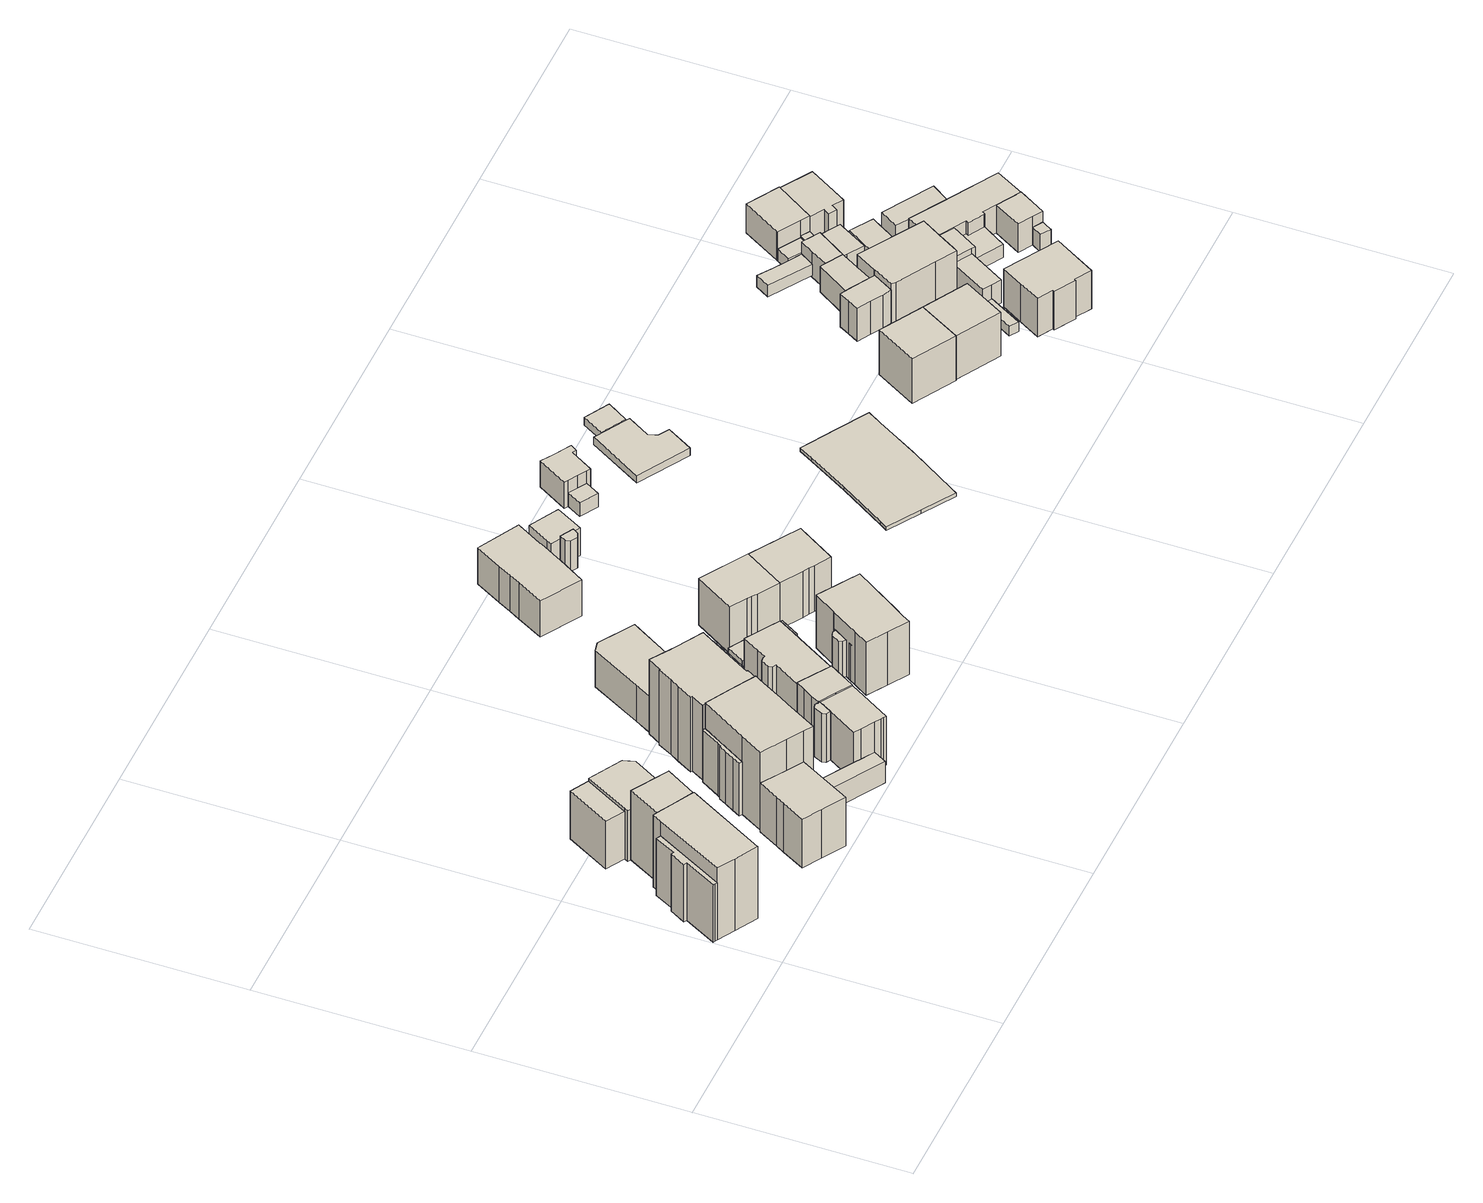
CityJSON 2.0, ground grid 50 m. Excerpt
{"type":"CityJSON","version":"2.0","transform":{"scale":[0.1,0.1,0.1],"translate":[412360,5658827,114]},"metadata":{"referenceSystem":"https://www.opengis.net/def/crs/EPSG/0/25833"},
"CityObjects":{
"building1":{"type":"Building","attributes":{"Gemeindeschluessel":14612000,"Geometrietyp2DReferenz":"3000","function":"31001_9998","roofType":"9999"},"children":["building1-1","building1-2"]},
"building1-1":{"type":"BuildingPart","attributes":{"Dachtyp_tdc":"tdcFreeFormRoof","Dachneigung":81.17,"QualitaetDacherkennung":31,"Geometrietyp2DReferenz":"3000","measuredHeight":20.69,"roofType":"5000"},"parents":["building1"],"geometry":[{"type":"Solid","lod":"1","boundaries":[[[[0,1,2,3,4,5,6,7,8]],[[9,10,11,12,13,14,15,16,17]],[[8,10,9,0]],[[7,11,10,8]],[[6,12,11,7]],[[5,13,12,6]],[[4,14,13,5]],[[3,15,14,4]],[[2,16,15,3]],[[1,17,16,2]],[[0,9,17,1]]]]}]},
"building1-2":{"type":"BuildingPart","attributes":{"Dachtyp_tdc":"tdcGableRoof","Dachneigung":32.23,"QualitaetDacherkennung":70,"Geometrietyp2DReferenz":"3000","measuredHeight":22.49,"roofType":"3100"},"parents":["building1"],"geometry":[{"type":"Solid","lod":"1","boundaries":[[[[18,19,20,21,22,23,24,25,26,27]],[[28,29,30,31,32,33,34,35,16,15]],[[27,29,28,18]],[[26,30,29,27]],[[25,31,30,26]],[[24,32,31,25]],[[23,33,32,24]],[[22,34,33,23]],[[21,35,34,22]],[[20,16,35,21]],[[19,15,16,20]],[[18,28,15,19]]]]}]},
"building2":{"type":"Building","attributes":{"Gemeindeschluessel":14612000,"Geometrietyp2DReferenz":"3000","function":"31001_9998","roofType":"9999"},"children":["building2-1","building2-2","building2-3"]},
"building2-1":{"type":"BuildingPart","attributes":{"Dachtyp_tdc":"tdcFreeFormRoof","Dachneigung":17.87,"QualitaetDacherkennung":34,"Geometrietyp2DReferenz":"3000","measuredHeight":15.44,"roofType":"5000"},"parents":["building2"],"geometry":[{"type":"Solid","lod":"1","boundaries":[[[[36,37,38,39,40,41,42,43,44,45]],[[46,47,48,49,50,51,52,53,54,55]],[[45,47,46,36]],[[44,48,47,45]],[[43,49,48,44]],[[42,50,49,43]],[[41,51,50,42]],[[40,52,51,41]],[[39,53,52,40]],[[38,54,53,39]],[[37,55,54,38]],[[36,46,55,37]]]]}]},
"building2-2":{"type":"BuildingPart","attributes":{"Dachtyp_tdc":"tdcHipAndGableRoof","Dachneigung":41.38,"QualitaetDacherkennung":52,"Geometrietyp2DReferenz":"3000","measuredHeight":21.93,"roofType":"5000"},"parents":["building2"],"geometry":[{"type":"Solid","lod":"1","boundaries":[[[[56,57,58,59,60,61]],[[62,63,48,64,46,65]],[[61,63,62,56]],[[60,48,63,61]],[[59,64,48,60]],[[58,46,64,59]],[[57,65,46,58]],[[56,62,65,57]]]]}]},
"building2-3":{"type":"BuildingPart","attributes":{"Dachtyp_tdc":"tdcHipAndGableRoof","Dachneigung":24.93,"QualitaetDacherkennung":35,"Geometrietyp2DReferenz":"3000","measuredHeight":14.45,"roofType":"5000"},"parents":["building2"],"geometry":[{"type":"Solid","lod":"1","boundaries":[[[[66,67,68,69]],[[70,71,51,50]],[[69,71,70,66]],[[68,51,71,69]],[[67,50,51,68]],[[66,70,50,67]]]]}]},
"building3":{"type":"Building","attributes":{"Dachtyp_tdc":"tdcGableRoof","Gemeindeschluessel":14612000,"Dachneigung":39.11,"QualitaetDacherkennung":47,"Geometrietyp2DReferenz":"3000","measuredHeight":15.93,"function":"31001_9998","roofType":"3100"},"geometry":[{"type":"Solid","lod":"1","boundaries":[[[[72,73,74,75,76,77,78,79,80]],[[81,82,83,84,85,86,87,88,89]],[[80,82,81,72]],[[79,83,82,80]],[[78,84,83,79]],[[77,85,84,78]],[[76,86,85,77]],[[75,87,86,76]],[[74,88,87,75]],[[73,89,88,74]],[[72,81,89,73]]]]}]},
"building4":{"type":"Building","attributes":{"Gemeindeschluessel":14612000,"Geometrietyp2DReferenz":"3000","function":"31001_9998","roofType":"9999"},"children":["building4-1","building4-2"]},
"building4-1":{"type":"BuildingPart","attributes":{"Dachtyp_tdc":"tdcGableRoof","Dachneigung":54.92,"QualitaetDacherkennung":3,"Geometrietyp2DReferenz":"3000","measuredHeight":20.28,"roofType":"3100"},"parents":["building4"],"geometry":[{"type":"Solid","lod":"1","boundaries":[[[[90,91,92,93,94,95,96,97,98,99,100]],[[101,102,103,104,105,106,107,108,109,110,111]],[[100,102,101,90]],[[99,103,102,100]],[[98,104,103,99]],[[97,105,104,98]],[[96,106,105,97]],[[95,107,106,96]],[[94,108,107,95]],[[93,109,108,94]],[[92,110,109,93]],[[91,111,110,92]],[[90,101,111,91]]]]}]},
"building4-2":{"type":"BuildingPart","attributes":{"Dachtyp_tdc":"tdcFreeFormRoof","Dachneigung":42.16,"QualitaetDacherkennung":61,"Geometrietyp2DReferenz":"3000","measuredHeight":25.33,"roofType":"5000"},"parents":["building4"],"geometry":[{"type":"Solid","lod":"1","boundaries":[[[[112,113,114,115,116,117,118,119,120,121,122,123]],[[108,124,125,126,127,128,129,130,131,132,133,110]],[[123,124,108,112]],[[122,125,124,123]],[[121,126,125,122]],[[120,127,126,121]],[[119,128,127,120]],[[118,129,128,119]],[[117,130,129,118]],[[116,131,130,117]],[[115,132,131,116]],[[114,133,132,115]],[[113,110,133,114]],[[112,108,110,113]]]]}]},
"building5":{"type":"Building","attributes":{"Dachtyp_tdc":"tdcPolyFlatRoof","Gemeindeschluessel":14612000,"Dachneigung":6.32,"QualitaetDacherkennung":53,"Geometrietyp2DReferenz":"3000","measuredHeight":6.28,"function":"31001_9998","roofType":"2100"},"geometry":[{"type":"Solid","lod":"1","boundaries":[[[[134,135,136,137,138]],[[139,140,141,142,143]],[[138,140,139,134]],[[137,141,140,138]],[[136,142,141,137]],[[135,143,142,136]],[[134,139,143,135]]]]}]},
"building6":{"type":"Building","attributes":{"Gemeindeschluessel":14612000,"Geometrietyp2DReferenz":"3000","function":"31001_9998","roofType":"9999"},"children":["building6-1","building6-2"]},
"building6-1":{"type":"BuildingPart","attributes":{"Dachtyp_tdc":"tdcGableRoof","Dachneigung":41.82,"QualitaetDacherkennung":61,"Geometrietyp2DReferenz":"3000","measuredHeight":24.78,"roofType":"3100"},"parents":["building6"],"geometry":[{"type":"Solid","lod":"1","boundaries":[[[[144,145,146,147,148,149,150,151,152,153,154,155,156,157,158,159,160]],[[161,162,163,164,165,166,167,168,169,170,171,172,173,174,175,176,177]],[[160,162,161,144]],[[159,163,162,160]],[[158,164,163,159]],[[157,165,164,158]],[[156,166,165,157]],[[155,167,166,156]],[[154,168,167,155]],[[153,169,168,154]],[[152,170,169,153]],[[151,171,170,152]],[[150,172,171,151]],[[149,173,172,150]],[[148,174,173,149]],[[147,175,174,148]],[[146,176,175,147]],[[145,177,176,146]],[[144,161,177,145]]]]}]},
"building6-2":{"type":"BuildingPart","attributes":{"Dachtyp_tdc":"tdcGableRoof","Dachneigung":41.7,"QualitaetDacherkennung":17,"Geometrietyp2DReferenz":"3000","measuredHeight":19.67,"roofType":"3100"},"parents":["building6"],"geometry":[{"type":"Solid","lod":"1","boundaries":[[[[178,179,180,181,182,183,184,185,186,187,188,189]],[[190,191,162,161,192,177,193,194,195,196,197,198]],[[189,191,190,178]],[[188,162,191,189]],[[187,161,162,188]],[[186,192,161,187]],[[185,177,192,186]],[[184,193,177,185]],[[183,194,193,184]],[[182,195,194,183]],[[181,196,195,182]],[[180,197,196,181]],[[179,198,197,180]],[[178,190,198,179]]]]}]},
"building7":{"type":"Building","attributes":{"Gemeindeschluessel":14612000,"Geometrietyp2DReferenz":"3000","function":"31001_9998","roofType":"9999"},"children":["building7-1","building7-2","building7-3"]},
"building7-1":{"type":"BuildingPart","attributes":{"Dachtyp_tdc":"tdcFreeFormRoof","Dachneigung":19.22,"QualitaetDacherkennung":35,"Geometrietyp2DReferenz":"3000","measuredHeight":13.96,"roofType":"5000"},"parents":["building7"],"geometry":[{"type":"Solid","lod":"1","boundaries":[[[[199,200,201,202,203,204,205,206]],[[207,208,209,210,211,212,213,214]],[[206,208,207,199]],[[205,209,208,206]],[[204,210,209,205]],[[203,211,210,204]],[[202,212,211,203]],[[201,213,212,202]],[[200,214,213,201]],[[199,207,214,200]]]]}]},
"building7-2":{"type":"BuildingPart","attributes":{"Dachtyp_tdc":"tdcGableRoof","Dachneigung":15.39,"QualitaetDacherkennung":51,"Geometrietyp2DReferenz":"3000","measuredHeight":14.78,"roofType":"3100"},"parents":["building7"],"geometry":[{"type":"Solid","lod":"1","boundaries":[[[[215,216,217,218,219,220,221,222,223,224,225]],[[226,227,212,211,228,229,230,231,232,233,234]],[[225,227,226,215]],[[224,212,227,225]],[[223,211,212,224]],[[222,228,211,223]],[[221,229,228,222]],[[220,230,229,221]],[[219,231,230,220]],[[218,232,231,219]],[[217,233,232,218]],[[216,234,233,217]],[[215,226,234,216]]]]}]},
"building7-3":{"type":"BuildingPart","attributes":{"Dachtyp_tdc":"tdcCutGableRoof","Dachneigung":0.122,"QualitaetDacherkennung":53,"Geometrietyp2DReferenz":"3000","measuredHeight":14.39,"roofType":"9999"},"parents":["building7"],"geometry":[{"type":"Solid","lod":"1","boundaries":[[[[235,236,237,238,239,240,241,242,243,244,245]],[[246,214,213,247,248,226,249,250,251,252,253]],[[245,214,246,235]],[[244,213,214,245]],[[243,247,213,244]],[[242,248,247,243]],[[241,226,248,242]],[[240,249,226,241]],[[239,250,249,240]],[[238,251,250,239]],[[237,252,251,238]],[[236,253,252,237]],[[235,246,253,236]]]]}]},
"building8":{"type":"Building","attributes":{"Dachtyp_tdc":"tdcFreeFormRoof","Gemeindeschluessel":14612000,"Dachneigung":27.5,"QualitaetDacherkennung":23,"Geometrietyp2DReferenz":"3000","measuredHeight":14.46,"function":"31001_9998","roofType":"5000"},"geometry":[{"type":"Solid","lod":"1","boundaries":[[[[254,255,256,257,258,259,260,261,262,263,264,265,266,267]],[[268,269,270,271,272,273,274,275,276,277,278,279,280,281]],[[267,269,268,254]],[[266,270,269,267]],[[265,271,270,266]],[[264,272,271,265]],[[263,273,272,264]],[[262,274,273,263]],[[261,275,274,262]],[[260,276,275,261]],[[259,277,276,260]],[[258,278,277,259]],[[257,279,278,258]],[[256,280,279,257]],[[255,281,280,256]],[[254,268,281,255]]]]}]},
"building9":{"type":"Building","attributes":{"Dachtyp_tdc":"tdcCutGableRoof","Gemeindeschluessel":14612000,"Dachneigung":51.22,"QualitaetDacherkennung":66,"Geometrietyp2DReferenz":"3000","measuredHeight":15.95,"function":"31001_9998","roofType":"9999"},"geometry":[{"type":"Solid","lod":"1","boundaries":[[[[282,283,284,285,286,287,288,289,290,291,292,293,294,295,296,297,298,299]],[[300,301,302,303,304,305,306,307,308,309,310,311,312,313,314,315,316,317]],[[299,301,300,282]],[[298,302,301,299]],[[297,303,302,298]],[[296,304,303,297]],[[295,305,304,296]],[[294,306,305,295]],[[293,307,306,294]],[[292,308,307,293]],[[291,309,308,292]],[[290,310,309,291]],[[289,311,310,290]],[[288,312,311,289]],[[287,313,312,288]],[[286,314,313,287]],[[285,315,314,286]],[[284,316,315,285]],[[283,317,316,284]],[[282,300,317,283]]]]}]},
"building10":{"type":"Building","attributes":{"Dachtyp_tdc":"tdcPolyFlatRoof","Gemeindeschluessel":14612000,"Dachneigung":8.24,"QualitaetDacherkennung":53,"Geometrietyp2DReferenz":"3000","measuredHeight":3.57,"function":"31001_9998","roofType":"2100"},"geometry":[{"type":"Solid","lod":"1","boundaries":[[[[318,319,320,321,322,323,324]],[[325,326,327,328,329,330,331]],[[324,326,325,318]],[[323,327,326,324]],[[322,328,327,323]],[[321,329,328,322]],[[320,330,329,321]],[[319,331,330,320]],[[318,325,331,319]]]]}]},
"building11":{"type":"Building","attributes":{"Dachtyp_tdc":"tdcPolyFlatRoof","Gemeindeschluessel":14612000,"Dachneigung":7.79,"QualitaetDacherkennung":69,"Geometrietyp2DReferenz":"3000","measuredHeight":7.06,"function":"31001_9998","roofType":"2100"},"geometry":[{"type":"Solid","lod":"1","boundaries":[[[[332,333,334,335,336,337,338]],[[339,340,341,342,325,331,343]],[[338,340,339,332]],[[337,341,340,338]],[[336,342,341,337]],[[335,325,342,336]],[[334,331,325,335]],[[333,343,331,334]],[[332,339,343,333]]]]}]},
"building12":{"type":"Building","attributes":{"Gemeindeschluessel":14612000,"Geometrietyp2DReferenz":"3000","function":"31001_9998","roofType":"9999"},"children":["building12-1","building12-2"]},
"building12-1":{"type":"BuildingPart","attributes":{"Dachtyp_tdc":"tdcGableRoof","Dachneigung":43.72,"QualitaetDacherkennung":55,"Geometrietyp2DReferenz":"3000","measuredHeight":17.74,"roofType":"3100"},"parents":["building12"],"geometry":[{"type":"Solid","lod":"1","boundaries":[[[[344,345,346,347,348,349,350,351,352,353,354]],[[355,356,357,358,359,360,361,362,363,364,365]],[[354,356,355,344]],[[353,357,356,354]],[[352,358,357,353]],[[351,359,358,352]],[[350,360,359,351]],[[349,361,360,350]],[[348,362,361,349]],[[347,363,362,348]],[[346,364,363,347]],[[345,365,364,346]],[[344,355,365,345]]]]}]},
"building12-2":{"type":"BuildingPart","attributes":{"Dachtyp_tdc":"tdcFreeFormRoof","Dachneigung":61.78,"QualitaetDacherkennung":26,"Geometrietyp2DReferenz":"3000","measuredHeight":14.11,"roofType":"5000"},"parents":["building12"],"geometry":[{"type":"Solid","lod":"1","boundaries":[[[[366,367,368,369,370,371,372,373,374,375,367,376]],[[377,378,379,380,381,382,383,361,360,384,378,359]],[[376,377,359,366]],[[367,378,377,376]],[[375,379,378,367]],[[374,380,379,375]],[[373,381,380,374]],[[372,382,381,373]],[[371,383,382,372]],[[370,361,383,371]],[[369,360,361,370]],[[368,384,360,369]],[[367,378,384,368]],[[366,359,378,367]]]]}]},
"building13":{"type":"Building","attributes":{"Dachtyp_tdc":"tdcFreeFormRoof","Gemeindeschluessel":14612000,"Dachneigung":31.24,"QualitaetDacherkennung":72,"Geometrietyp2DReferenz":"3000","measuredHeight":15.03,"function":"31001_9998","roofType":"5000"},"geometry":[{"type":"Solid","lod":"1","boundaries":[[[[385,386,387,388,389,390,391]],[[392,393,394,395,396,397,398]],[[391,393,392,385]],[[390,394,393,391]],[[389,395,394,390]],[[388,396,395,389]],[[387,397,396,388]],[[386,398,397,387]],[[385,392,398,386]]]]}]},
"building14":{"type":"Building","attributes":{"Gemeindeschluessel":14612000,"Geometrietyp2DReferenz":"3000","function":"31001_9998","roofType":"9999"},"children":["building14-1","building14-2"]},
"building14-1":{"type":"BuildingPart","attributes":{"Dachtyp_tdc":"tdcGableAndHippedGRoof","Dachneigung":17.23,"QualitaetDacherkennung":27,"Geometrietyp2DReferenz":"3000","measuredHeight":12.78,"roofType":"9999"},"parents":["building14"],"geometry":[{"type":"Solid","lod":"1","boundaries":[[[[399,400,401,402,403,404,405,406,407,408,409,410]],[[411,412,413,414,415,416,417,418,419,420,421,422]],[[410,412,411,399]],[[409,413,412,410]],[[408,414,413,409]],[[407,415,414,408]],[[406,416,415,407]],[[405,417,416,406]],[[404,418,417,405]],[[403,419,418,404]],[[402,420,419,403]],[[401,421,420,402]],[[400,422,421,401]],[[399,411,422,400]]]]}]},
"building14-2":{"type":"BuildingPart","attributes":{"Dachtyp_tdc":"tdcGableRoof","Dachneigung":21.13,"QualitaetDacherkennung":11,"Geometrietyp2DReferenz":"3000","measuredHeight":5.89,"roofType":"3100"},"parents":["building14"],"geometry":[{"type":"Solid","lod":"1","boundaries":[[[[423,424,425,426,427,428,429,430,431]],[[418,417,432,415,433,434,435,436,437]],[[431,417,418,423]],[[430,432,417,431]],[[429,415,432,430]],[[428,433,415,429]],[[427,434,433,428]],[[426,435,434,427]],[[425,436,435,426]],[[424,437,436,425]],[[423,418,437,424]]]]}]},
"building15":{"type":"Building","attributes":{"Dachtyp_tdc":"tdcFreeFormRoof","Gemeindeschluessel":14612000,"Dachneigung":31.57,"QualitaetDacherkennung":64,"Geometrietyp2DReferenz":"3000","measuredHeight":14.95,"function":"31001_9998","roofType":"5000"},"geometry":[{"type":"Solid","lod":"1","boundaries":[[[[438,439,440,441,442,443,444]],[[445,446,447,448,449,450,451]],[[444,446,445,438]],[[443,447,446,444]],[[442,448,447,443]],[[441,449,448,442]],[[440,450,449,441]],[[439,451,450,440]],[[438,445,451,439]]]]}]},
"building16":{"type":"Building","attributes":{"Gemeindeschluessel":14612000,"Geometrietyp2DReferenz":"3000","function":"31001_9998","roofType":"9999"},"children":["building16-1","building16-2"]},
"building16-1":{"type":"BuildingPart","attributes":{"Dachtyp_tdc":"tdcGableRoof","Dachneigung":34.64,"QualitaetDacherkennung":75,"Geometrietyp2DReferenz":"3000","measuredHeight":9.24,"roofType":"3100"},"parents":["building16"],"geometry":[{"type":"Solid","lod":"1","boundaries":[[[[452,453,454,455,456,457,458,459,460,461]],[[462,463,464,465,466,467,468,469,470,471]],[[461,463,462,452]],[[460,464,463,461]],[[459,465,464,460]],[[458,466,465,459]],[[457,467,466,458]],[[456,468,467,457]],[[455,469,468,456]],[[454,470,469,455]],[[453,471,470,454]],[[452,462,471,453]]]]}]},
"building16-2":{"type":"BuildingPart","attributes":{"Dachtyp_tdc":"tdcFreeFormRoof","Dachneigung":43.57,"QualitaetDacherkennung":41,"Geometrietyp2DReferenz":"3000","measuredHeight":9.29,"roofType":"5000"},"parents":["building16"],"geometry":[{"type":"Solid","lod":"1","boundaries":[[[[472,473,474,475,476,477]],[[462,478,479,480,481,464]],[[477,478,462,472]],[[476,479,478,477]],[[475,480,479,476]],[[474,481,480,475]],[[473,464,481,474]],[[472,462,464,473]]]]}]},
"building17":{"type":"Building","attributes":{"Dachtyp_tdc":"tdcPolyFlatRoof","Gemeindeschluessel":14612000,"Dachneigung":0,"QualitaetDacherkennung":56,"Geometrietyp2DReferenz":"3000","measuredHeight":3.93,"function":"31001_9998","roofType":"1000"},"geometry":[{"type":"Solid","lod":"1","boundaries":[[[[482,483,484,485]],[[486,487,488,489]],[[485,487,486,482]],[[484,488,487,485]],[[483,489,488,484]],[[482,486,489,483]]]]}]},
"building18":{"type":"Building","attributes":{"Dachtyp_tdc":"tdcGableRoof","Gemeindeschluessel":14612000,"Dachneigung":34.55,"QualitaetDacherkennung":76,"Geometrietyp2DReferenz":"3000","measuredHeight":9.01,"function":"31001_9998","roofType":"3100"},"geometry":[{"type":"Solid","lod":"1","boundaries":[[[[490,491,492,493,494,495,496,497,498,499]],[[500,501,488,502,487,503,504,505,506,507]],[[499,501,500,490]],[[498,488,501,499]],[[497,502,488,498]],[[496,487,502,497]],[[495,503,487,496]],[[494,504,503,495]],[[493,505,504,494]],[[492,506,505,493]],[[491,507,506,492]],[[490,500,507,491]]]]}]},
"building19":{"type":"Building","attributes":{"Erfassungsdatum_Objekt":"2022-03-29","BodenHoehe":124.25,"gemHoehe":0,"BauwerkHoehe":1,"Breite":18,"Gemeindeschluessel":"14612000","Geometrietyp2DReferenz":"3000","measuredHeight":1,"function":"53001_1800"},"geometry":[{"type":"Solid","lod":"1","boundaries":[[[[508,509,510,511,512,513,514,515,516,517,518,519,520,521]],[[522,523,524,525,526,527,528,529,530,531,532,533,534,535]],[[521,523,522,508]],[[520,524,523,521]],[[519,525,524,520]],[[518,526,525,519]],[[517,527,526,518]],[[516,528,527,517]],[[515,529,528,516]],[[514,530,529,515]],[[513,531,530,514]],[[512,532,531,513]],[[511,533,532,512]],[[510,534,533,511]],[[509,535,534,510]],[[508,522,535,509]]]]}]},
"building20":{"type":"Building","attributes":{"Dachtyp_tdc":"tdcFreeFormRoof","Gemeindeschluessel":14612000,"Dachneigung":10.22,"QualitaetDacherkennung":23,"Geometrietyp2DReferenz":"3000","measuredHeight":3,"function":"31001_9998","roofType":"5000"},"geometry":[{"type":"Solid","lod":"1","boundaries":[[[[536,537,538,539,540,541,542,543,544]],[[545,546,547,548,549,550,551,552,553]],[[544,546,545,536]],[[543,547,546,544]],[[542,548,547,543]],[[541,549,548,542]],[[540,550,549,541]],[[539,551,550,540]],[[538,552,551,539]],[[537,553,552,538]],[[536,545,553,537]]]]}]},
"building21":{"type":"Building","attributes":{"Dachtyp_tdc":"tdcGableRoof","Gemeindeschluessel":14612000,"Dachneigung":44.8,"QualitaetDacherkennung":11,"Geometrietyp2DReferenz":"3000","measuredHeight":3.82,"function":"31001_9998","roofType":"3100"},"geometry":[{"type":"Solid","lod":"1","boundaries":[[[[554,555,556,557]],[[558,559,560,561]],[[557,559,558,554]],[[556,560,559,557]],[[555,561,560,556]],[[554,558,561,555]]]]}]},
"building22":{"type":"Building","attributes":{"Dachtyp_tdc":"tdcTentRoof","Gemeindeschluessel":14612000,"Dachneigung":31.63,"QualitaetDacherkennung":40,"Geometrietyp2DReferenz":"3000","measuredHeight":14.53,"function":"31001_9998","roofType":"3500"},"geometry":[{"type":"Solid","lod":"1","boundaries":[[[[562,563,564,565]],[[566,567,568,569]],[[565,567,566,562]],[[564,568,567,565]],[[563,569,568,564]],[[562,566,569,563]]]]}]},
"building23":{"type":"Building","attributes":{"Dachtyp_tdc":"tdcHipAndGableRoof","Gemeindeschluessel":14612000,"Dachneigung":12.91,"QualitaetDacherkennung":43,"Geometrietyp2DReferenz":"3000","measuredHeight":13.84,"function":"31001_9998","roofType":"5000"},"geometry":[{"type":"Solid","lod":"1","boundaries":[[[[564,563,570,571]],[[572,573,574,575]],[[571,573,572,564]],[[570,574,573,571]],[[563,575,574,570]],[[564,572,575,563]]]]}]},
"building24":{"type":"Building","attributes":{"Dachtyp_tdc":"tdcGableRoof","Gemeindeschluessel":14612000,"Dachneigung":58.51,"QualitaetDacherkennung":71,"Geometrietyp2DReferenz":"3000","measuredHeight":11.8,"function":"31001_9998","roofType":"3100"},"geometry":[{"type":"Solid","lod":"1","boundaries":[[[[576,577,578,579,580,581,582,583,584]],[[585,586,587,588,589,590,591,592,593]],[[584,586,585,576]],[[583,587,586,584]],[[582,588,587,583]],[[581,589,588,582]],[[580,590,589,581]],[[579,591,590,580]],[[578,592,591,579]],[[577,593,592,578]],[[576,585,593,577]]]]}]},
"building25":{"type":"Building","attributes":{"Dachtyp_tdc":"tdcPolyFlatRoof","Gemeindeschluessel":14612000,"Dachneigung":4.95,"QualitaetDacherkennung":65,"Geometrietyp2DReferenz":"3000","measuredHeight":7.71,"function":"31001_9998","roofType":"2100"},"geometry":[{"type":"Solid","lod":"1","boundaries":[[[[594,595,596,597,598,599]],[[590,589,600,601,602,603]],[[599,589,590,594]],[[598,600,589,599]],[[597,601,600,598]],[[596,602,601,597]],[[595,603,602,596]],[[594,590,603,595]]]]}]},
"building26":{"type":"Building","attributes":{"Dachtyp_tdc":"tdcGableRoof","Gemeindeschluessel":14612000,"Dachneigung":27.18,"QualitaetDacherkennung":34,"Geometrietyp2DReferenz":"3000","measuredHeight":12.44,"function":"31001_9998","roofType":"3100"},"geometry":[{"type":"Solid","lod":"1","boundaries":[[[[604,605,606,607,608,609,610,611,612,613]],[[614,615,616,617,618,619,620,621,622,623]],[[613,615,614,604]],[[612,616,615,613]],[[611,617,616,612]],[[610,618,617,611]],[[609,619,618,610]],[[608,620,619,609]],[[607,621,620,608]],[[606,622,621,607]],[[605,623,622,606]],[[604,614,623,605]]]]}]},
"building27":{"type":"Building","attributes":{"Dachtyp_tdc":"tdcGableRoof","Gemeindeschluessel":14612000,"Dachneigung":34.07,"QualitaetDacherkennung":77,"Geometrietyp2DReferenz":"3000","measuredHeight":13.19,"function":"31001_9998","roofType":"3100"},"geometry":[{"type":"Solid","lod":"1","boundaries":[[[[624,625,626,627,628,629,630,631,632,633]],[[634,635,592,590,636,603,637,638,639,640]],[[633,635,634,624]],[[632,592,635,633]],[[631,590,592,632]],[[630,636,590,631]],[[629,603,636,630]],[[628,637,603,629]],[[627,638,637,628]],[[626,639,638,627]],[[625,640,639,626]],[[624,634,640,625]]]]}]},
"building28":{"type":"Building","attributes":{"Dachtyp_tdc":"tdcPolyFlatRoof","Gemeindeschluessel":14612000,"Dachneigung":0,"QualitaetDacherkennung":30,"Geometrietyp2DReferenz":"3000","measuredHeight":3.26,"function":"31001_9998","roofType":"1000"},"geometry":[{"type":"Solid","lod":"1","boundaries":[[[[641,642,643,644,645,646]],[[647,648,649,650,651,652]],[[646,648,647,641]],[[645,649,648,646]],[[644,650,649,645]],[[643,651,650,644]],[[642,652,651,643]],[[641,647,652,642]]]]}]},
"building29":{"type":"Building","attributes":{"Dachtyp_tdc":"tdcPolyFlatRoof","Gemeindeschluessel":14612000,"Dachneigung":4.08,"QualitaetDacherkennung":64,"Geometrietyp2DReferenz":"3000","measuredHeight":7.37,"function":"31001_9998","roofType":"2100"},"geometry":[{"type":"Solid","lod":"1","boundaries":[[[[597,596,653,654,655,656]],[[657,658,659,660,661,662]],[[656,658,657,597]],[[655,659,658,656]],[[654,660,659,655]],[[653,661,660,654]],[[596,662,661,653]],[[597,657,662,596]]]]}]},
"building30":{"type":"Building","attributes":{"Dachtyp_tdc":"tdcPolyFlatRoof","Gemeindeschluessel":14612000,"Dachneigung":4.07,"QualitaetDacherkennung":59,"Geometrietyp2DReferenz":"3000","measuredHeight":3.63,"function":"31001_9998","roofType":"2100"},"geometry":[{"type":"Solid","lod":"1","boundaries":[[[[663,664,665,666,667]],[[668,669,670,671,672]],[[667,669,668,663]],[[666,670,669,667]],[[665,671,670,666]],[[664,672,671,665]],[[663,668,672,664]]]]}]},
"building31":{"type":"Building","attributes":{"Gemeindeschluessel":14612000,"Dachtyp_tdc":"tdcPolyFlatRoof","Dachneigung":9.25,"QualitaetDacherkennung":50,"Geometrietyp2DReferenz":"3000","measuredHeight":7.15,"function":"31001_9998","roofType":"2100"},"geometry":[{"type":"Solid","lod":"1","boundaries":[[[[673,674,675,676,677]],[[678,662,661,679,680]],[[677,662,678,673]],[[676,661,662,677]],[[675,679,661,676]],[[674,680,679,675]],[[673,678,680,674]]]]}]},
"building32":{"type":"Building","attributes":{"Dachtyp_tdc":"tdcGableRoof","Gemeindeschluessel":14612000,"Dachneigung":40.26,"QualitaetDacherkennung":42,"Geometrietyp2DReferenz":"3000","measuredHeight":4.41,"function":"31001_9998","roofType":"3100"},"geometry":[{"type":"Solid","lod":"1","boundaries":[[[[681,682,683,684]],[[671,670,685,686]],[[684,670,671,681]],[[683,685,670,684]],[[682,686,685,683]],[[681,671,686,682]]]]}]},
"building33":{"type":"Building","attributes":{"Gemeindeschluessel":14612000,"Geometrietyp2DReferenz":"3000","function":"31001_9998","roofType":"9999"},"children":["building33-1","building33-2","building33-3","building33-4","building33-5","building33-6"]},
"building33-1":{"type":"BuildingPart","attributes":{"Dachtyp_tdc":"tdcFreeFormRoof","Dachneigung":46.82,"QualitaetDacherkennung":19,"Geometrietyp2DReferenz":"3000","measuredHeight":5.77,"roofType":"5000"},"parents":["building33"],"geometry":[{"type":"Solid","lod":"1","boundaries":[[[[687,688,689,690,691]],[[692,693,694,695,696]],[[691,693,692,687]],[[690,694,693,691]],[[689,695,694,690]],[[688,696,695,689]],[[687,692,696,688]]]]}]},
"building33-2":{"type":"BuildingPart","attributes":{"Dachtyp_tdc":"tdcPolyFlatRoof","Dachneigung":0,"QualitaetDacherkennung":63,"Geometrietyp2DReferenz":"3000","measuredHeight":7.99,"roofType":"1000"},"parents":["building33"],"geometry":[{"type":"Solid","lod":"1","boundaries":[[[[697,698,699,700,701,702,703,704,705,706,707,708,709]],[[710,711,712,713,714,715,716,717,718,719,720,721,722]],[[709,711,710,697]],[[708,712,711,709]],[[707,713,712,708]],[[706,714,713,707]],[[705,715,714,706]],[[704,716,715,705]],[[703,717,716,704]],[[702,718,717,703]],[[701,719,718,702]],[[700,720,719,701]],[[699,721,720,700]],[[698,722,721,699]],[[697,710,722,698]]]]}]},
"building33-3":{"type":"BuildingPart","attributes":{"Dachtyp_tdc":"tdcPolyFlatRoof","Dachneigung":4.56,"QualitaetDacherkennung":73,"Geometrietyp2DReferenz":"3000","measuredHeight":8.25,"roofType":"2100"},"parents":["building33"],"geometry":[{"type":"Solid","lod":"1","boundaries":[[[[704,703,723,724,725]],[[716,726,727,728,717]],[[725,726,716,704]],[[724,727,726,725]],[[723,728,727,724]],[[703,717,728,723]],[[704,716,717,703]]]]}]},
"building33-4":{"type":"BuildingPart","attributes":{"Dachtyp_tdc":"tdcPolyFlatRoof","Dachneigung":7.2,"QualitaetDacherkennung":69,"Geometrietyp2DReferenz":"3000","measuredHeight":6.9,"roofType":"2100"},"parents":["building33"],"geometry":[{"type":"Solid","lod":"1","boundaries":[[[[729,730,731,732,733,734]],[[735,736,728,727,737,738]],[[734,736,735,729]],[[733,728,736,734]],[[732,727,728,733]],[[731,737,727,732]],[[730,738,737,731]],[[729,735,738,730]]]]}]},
"building33-5":{"type":"BuildingPart","attributes":{"Dachtyp_tdc":"tdcPolyFlatRoof","Dachneigung":0,"QualitaetDacherkennung":21,"Geometrietyp2DReferenz":"3000","measuredHeight":2.72,"roofType":"1000"},"parents":["building33"],"geometry":[{"type":"Solid","lod":"1","boundaries":[[[[739,740,741,742]],[[743,744,735,738]],[[742,744,743,739]],[[741,735,744,742]],[[740,738,735,741]],[[739,743,738,740]]]]}]},
"building33-6":{"type":"BuildingPart","attributes":{"Dachtyp_tdc":"tdcPolyFlatRoof","Dachneigung":3.46,"QualitaetDacherkennung":70,"Geometrietyp2DReferenz":"3000","measuredHeight":8.27,"roofType":"2100"},"parents":["building33"],"geometry":[{"type":"Solid","lod":"1","boundaries":[[[[745,746,747,748,749]],[[722,696,695,750,710]],[[749,696,722,745]],[[748,695,696,749]],[[747,750,695,748]],[[746,710,750,747]],[[745,722,710,746]]]]}]},
"building34":{"type":"Building","attributes":{"Dachtyp_tdc":"tdcPolyFlatRoof","Gemeindeschluessel":14612000,"Dachneigung":3.85,"QualitaetDacherkennung":68,"Geometrietyp2DReferenz":"3000","measuredHeight":3.87,"function":"31001_9998","roofType":"2100"},"geometry":[{"type":"Solid","lod":"1","boundaries":[[[[751,752,753,754,755,756]],[[757,758,759,760,761,762]],[[756,758,757,751]],[[755,759,758,756]],[[754,760,759,755]],[[753,761,760,754]],[[752,762,761,753]],[[751,757,762,752]]]]}]},
"building35":{"type":"Building","attributes":{"Dachtyp_tdc":"tdcPolyFlatRoof","Gemeindeschluessel":14612000,"Dachneigung":8.02,"QualitaetDacherkennung":67,"Geometrietyp2DReferenz":"3000","measuredHeight":3.82,"function":"31001_9998","roofType":"2100"},"geometry":[{"type":"Solid","lod":"1","boundaries":[[[[763,764,765,766,767]],[[768,769,770,771,772]],[[767,769,768,763]],[[766,770,769,767]],[[765,771,770,766]],[[764,772,771,765]],[[763,768,772,764]]]]}]},
"building36":{"type":"Building","attributes":{"Dachtyp_tdc":"tdcFreeFormRoof","Gemeindeschluessel":14612000,"Dachneigung":29.41,"QualitaetDacherkennung":80,"Geometrietyp2DReferenz":"3000","measuredHeight":9.79,"function":"31001_9998","roofType":"5000"},"geometry":[{"type":"Solid","lod":"1","boundaries":[[[[773,774,775,776,777,778]],[[779,780,781,782,783,784]],[[778,780,779,773]],[[777,781,780,778]],[[776,782,781,777]],[[775,783,782,776]],[[774,784,783,775]],[[773,779,784,774]]]]}]},
"building37":{"type":"Building","attributes":{"Dachtyp_tdc":"tdcPolyFlatRoof","Gemeindeschluessel":14612000,"Dachneigung":0,"QualitaetDacherkennung":77,"Geometrietyp2DReferenz":"3000","measuredHeight":7.48,"function":"31001_9998","roofType":"1000"},"geometry":[{"type":"Solid","lod":"1","boundaries":[[[[785,786,787,788,789]],[[772,771,790,791,792]],[[789,771,772,785]],[[788,790,771,789]],[[787,791,790,788]],[[786,792,791,787]],[[785,772,792,786]]]]}]},
"building38":{"type":"Building","attributes":{"Dachtyp_tdc":"tdcGableRoof","Gemeindeschluessel":14612000,"Dachneigung":29.34,"QualitaetDacherkennung":43,"Geometrietyp2DReferenz":"3000","measuredHeight":9.67,"function":"31001_9998","roofType":"3100"},"geometry":[{"type":"Solid","lod":"1","boundaries":[[[[793,794,795,796,797,798,799,800,801,802]],[[803,804,805,806,807,808,809,810,811,812]],[[802,804,803,793]],[[801,805,804,802]],[[800,806,805,801]],[[799,807,806,800]],[[798,808,807,799]],[[797,809,808,798]],[[796,810,809,797]],[[795,811,810,796]],[[794,812,811,795]],[[793,803,812,794]]]]}]}
},
"vertices":[
[4,158,165],[9,155,165],[14,153,165],[103,317,165],[93,323,165],[66,273,165],[60,276,165],[39,239,165],[46,235,165],[4,158,2],[46,235,2],[39,239,2],[60,276,2],[66,273,2],[93,323,2],[103,317,2],[14,153,2],[9,155,2],
[115,339,207],[103,317,207],[14,153,207],[55,129,207],[108,99,207],[108,101,207],[212,286,207],[211,287,207],[158,316,207],[125,334,207],[115,339,2],[125,334,2],[158,316,2],[211,287,2],[212,286,2],[108,101,2],[108,99,2],[55,129,2],
[254,360,153],[259,370,153],[309,457,153],[305,469,153],[301,485,153],[223,529,153],[165,424,153],[160,415,153],[168,411,153],[197,394,153],[254,360,9],[197,394,9],[168,411,9],[160,415,9],[165,424,9],[223,529,9],[301,485,9],[305,469,9],[309,457,9],[259,370,9],
[168,311,206],[211,287,206],[254,360,206],[253,361,206],[168,411,206],[125,334,206],[168,311,9],[125,334,9],[253,361,9],[211,287,9],
[121,449,145],[165,424,145],[223,529,145],[180,553,145],[121,449,9],[180,553,9],
[382,12,143],[423,86,143],[450,135,143],[397,168,143],[355,195,143],[327,146,143],[315,125,143],[285,71,143],[329,45,143],[382,12,4],[329,45,4],[285,71,4],[315,125,4],[327,146,4],[355,195,4],[397,168,4],[450,135,4],[423,86,4],
[390,271,158],[379,252,158],[386,248,158],[425,313,158],[452,359,158],[448,361,158],[447,362,158],[420,316,158],[415,308,158],[412,310,158],[402,292,158],[390,271,9],[402,292,9],[412,310,9],[415,308,9],[420,316,9],[447,362,9],[448,361,9],[452,359,9],[425,313,9],[386,248,9],[379,252,9],
[452,359,231],[386,248,231],[355,195,231],[413,158,231],[450,135,231],[471,122,231],[515,199,231],[528,220,231],[539,240,231],[556,270,231],[569,292,231],[511,326,231],[511,326,9],[569,292,9],[556,270,9],[539,240,9],[528,220,9],[515,199,9],[471,122,9],[450,135,9],[413,158,9],[355,195,9],
[590,8,69],[608,39,69],[562,67,69],[480,117,69],[461,85,69],[590,8,8],[461,85,8],[480,117,8],[562,67,8],[608,39,8],
[579,316,228],[626,397,228],[655,446,228],[597,480,228],[578,491,228],[536,519,228],[516,486,228],[513,488,228],[494,453,228],[481,431,228],[460,395,228],[464,393,228],[447,362,228],[448,361,228],[509,327,228],[569,292,228],[582,315,228],[579,316,15],[582,315,15],[569,292,15],[509,327,15],[448,361,15],[447,362,15],[464,393,15],[460,395,15],[481,431,15],[494,453,15],[513,488,15],[516,486,15],[536,519,15],[578,491,15],[597,480,15],[655,446,15],[626,397,15],
[604,352,197],[621,342,197],[630,358,197],[632,362,197],[642,378,197],[646,385,197],[634,392,197],[626,397,197],[613,374,197],[579,316,197],[582,315,197],[597,341,197],[604,352,15],[597,341,15],[613,374,15],[634,392,15],[646,385,15],[642,378,15],[632,362,15],[630,358,15],[621,342,15],
[594,143,154],[604,137,154],[623,169,154],[619,171,154],[620,171,154],[612,176,154],[601,173,154],[591,152,154],[594,143,16],[591,152,16],[601,173,16],[612,176,16],[620,171,16],[619,171,16],[623,169,16],[604,137,16],
[695,125,157],[706,144,157],[732,187,157],[696,210,157],[660,233,157],[658,234,157],[645,213,157],[630,190,157],[620,171,157],[619,171,157],[658,147,157],[695,125,16],[658,147,16],[630,190,16],[645,213,16],[658,234,16],[660,233,16],[696,210,16],[732,187,16],[706,144,16],
[562,67,155],[578,57,155],[608,39,155],[622,30,155],[628,27,155],[634,23,155],[695,125,155],[683,132,155],[639,159,155],[623,169,155],[604,137,155],[562,67,16],[639,159,16],[683,132,16],[634,23,16],[628,27,16],[622,30,16],[608,39,16],[578,57,16],
[557,558,124],[536,519,124],[578,491,124],[655,446,124],[661,442,124],[714,411,124],[728,434,124],[742,458,124],[665,503,124],[656,509,124],[661,518,124],[728,631,124],[646,682,124],[623,677,124],[557,558,20],[623,677,20],[646,682,20],[728,631,20],[661,518,20],[656,509,20],[665,503,20],[742,458,20],[728,434,20],[714,411,20],[661,442,20],[655,446,20],[578,491,20],[536,519,20],
[824,341,153],[804,354,153],[773,373,153],[746,390,153],[722,350,153],[710,329,153],[707,331,153],[695,330,153],[685,311,153],[687,302,153],[695,297,153],[658,234,153],[660,233,153],[682,219,153],[713,200,153],[732,187,153],[788,281,153],[801,302,153],[824,341,22],[801,302,22],[788,281,22],[732,187,22],[713,200,22],[682,219,22],[660,233,22],[658,234,22],[695,297,22],[687,302,22],[685,311,22],[695,330,22],[707,331,22],[710,329,22],[722,350,22],[746,390,22],[773,373,22],[804,354,22],
[743,394,54],[767,435,54],[782,461,54],[762,472,54],[737,429,54],[728,434,54],[714,411,54],[743,394,24],[714,411,24],[728,434,24],[737,429,24],[762,472,24],[782,461,24],[767,435,24],
[862,318,92],[888,362,92],[767,435,92],[743,394,92],[742,392,92],[746,390,92],[824,341,92],[862,318,24],[824,341,24],[746,390,24],[742,392,24],[888,362,24],
[914,101,176],[926,119,176],[999,232,176],[951,262,176],[904,292,176],[869,238,176],[870,238,176],[829,173,176],[808,140,176],[855,110,176],[902,80,176],[914,101,25],[902,80,25],[855,110,25],[808,140,25],[829,173,25],[870,238,25],[869,238,25],[904,292,25],[951,262,25],[999,232,25],[926,119,25],
[829,173,129],[846,200,129],[865,231,129],[870,238,129],[869,238,129],[865,232,129],[858,236,129],[848,233,129],[836,213,129],[839,205,129],[840,191,129],[840,191,25],[846,200,25],[839,205,25],[836,213,25],[848,233,25],[858,236,25],[865,232,25],[865,231,25],
[922,382,164],[980,477,164],[871,544,164],[813,450,164],[851,426,164],[861,420,164],[873,412,164],[922,382,31],[873,412,31],[861,420,31],[851,426,31],[813,450,31],[871,544,31],[980,477,31],
[749,902,131],[714,839,131],[807,783,131],[845,846,131],[846,847,131],[878,903,131],[877,904,131],[880,910,131],[914,969,131],[816,1022,131],[780,958,131],[763,927,131],[749,902,28],[763,927,28],[780,958,28],[816,1022,28],[914,969,28],[880,910,28],[877,904,28],[878,903,28],[846,847,28],[845,846,28],[807,783,28],[714,839,28],
[878,903,74],[884,915,74],[908,902,74],[933,947,74],[937,955,74],[938,955,74],[914,969,74],[910,961,74],[877,904,74],[910,961,28],[938,955,28],[937,955,28],[933,947,28],[908,902,28],[884,915,28],
[999,335,163],[1037,312,163],[1095,405,163],[980,477,163],[922,382,163],[974,350,163],[988,342,163],[999,335,32],[988,342,32],[974,350,32],[922,382,32],[980,477,32],[1095,405,32],[1037,312,32],
[954,862,114],[971,853,114],[1007,917,114],[973,936,114],[938,955,114],[937,955,114],[908,902,114],[902,891,114],[924,879,114],[937,871,114],[954,862,35],[937,871,35],[924,879,35],[902,891,35],[908,902,35],[937,955,35],[938,955,35],[973,936,35],[1007,917,35],[971,853,35],
[954,862,122],[924,879,122],[915,864,122],[919,853,122],[934,844,122],[946,848,122],[946,848,35],[934,844,35],[919,853,35],[915,864,35],
[1070,895,86],[1112,870,86],[1132,904,86],[1090,929,86],[1070,895,47],[1090,929,47],[1132,904,47],[1112,870,47],
[1174,954,121],[1183,948,121],[1193,964,121],[1154,987,121],[1124,1006,121],[1081,934,121],[1090,929,121],[1112,916,121],[1132,904,121],[1141,899,121],[1174,954,47],[1141,899,47],[1112,916,47],[1081,934,47],[1124,1006,47],[1154,987,47],[1193,964,47],[1183,948,47],
[1218,261,112],[1294,213,112],[1370,165,112],[1381,182,112],[1452,294,112],[1452,295,112],[1453,296,112],[1511,394,112],[1531,428,112],[1454,474,112],[1376,520,112],[1356,486,112],[1299,389,112],[1229,278,112],[1218,261,102],[1229,278,102],[1299,389,102],[1356,486,102],[1376,520,102],[1454,474,102],[1531,428,102],[1511,394,102],[1453,296,102],[1452,295,102],[1452,294,102],[1381,182,102],[1370,165,102],[1294,213,102],
[1359,908,70],[1302,941,70],[1285,951,70],[1209,822,70],[1330,751,70],[1367,813,70],[1342,828,70],[1336,850,70],[1367,903,70],[1359,908,49],[1367,903,49],[1336,850,49],[1342,828,49],[1367,813,49],[1330,751,49],[1209,822,49],[1285,951,49],[1302,941,49],
[1302,941,73],[1359,908,73],[1389,958,73],[1331,991,73],[1302,941,51],[1331,991,51],[1389,958,51],[1359,908,51],
[1648,378,182],[1749,320,182],[1805,418,182],[1705,476,182],[1648,378,55],[1705,476,55],[1805,418,55],[1749,320,55],
[1851,260,182],[1908,359,182],[1805,418,58],[1908,359,58],[1851,260,58],[1749,320,58],
[1807,538,154],[1837,521,154],[1857,511,154],[1872,536,154],[1886,560,154],[1830,592,154],[1806,605,154],[1792,580,154],[1778,555,154],[1807,538,60],[1778,555,60],[1792,580,60],[1806,605,60],[1830,592,60],[1886,560,60],[1872,536,60],[1857,511,60],[1837,521,60],
[1886,560,134],[1915,611,134],[1940,654,134],[1900,678,134],[1889,684,134],[1830,592,134],[1889,684,60],[1900,678,60],[1940,654,60],[1915,611,60],
[2011,156,173],[2013,160,173],[2052,137,173],[2081,186,173],[2111,236,173],[1988,309,173],[1958,259,173],[1929,209,173],[1964,189,173],[1962,185,173],[2011,156,64],[1962,185,64],[1964,189,64],[1929,209,64],[1958,259,64],[1988,309,64],[2111,236,64],[2081,186,64],[2052,137,64],[2013,160,64],
[1955,451,171],[2004,422,171],[2010,433,171],[2033,472,171],[2063,521,171],[1915,611,171],[1886,561,171],[1886,560,171],[1857,511,171],[1866,503,171],[1955,451,60],[1866,503,60],[1886,561,60],[2063,521,60],[2033,472,60],[2010,433,60],[2004,422,60],
[1827,778,99],[1923,716,99],[1944,749,99],[1914,767,99],[1882,787,99],[1847,811,99],[1827,778,67],[1847,811,67],[1882,787,67],[1914,767,67],[1944,749,67],[1923,716,67],
[1985,724,134],[1965,736,134],[1944,749,134],[1923,716,134],[1900,678,62],[1923,716,62],[1944,749,62],[1965,736,62],[1985,724,62],[1940,654,62],
[1914,767,104],[1944,749,104],[1965,736,104],[1985,768,104],[1934,799,104],[1914,767,70],[1934,799,70],[1985,768,70],[1965,736,70],[1944,749,70],
[1949,649,128],[1988,625,128],[2030,697,128],[1985,724,128],[1940,654,128],[1949,649,62],[2030,697,62],[1988,625,62],
[1965,736,109],[1985,724,109],[2005,755,109],[1985,768,109],[2005,755,70],[1985,724,70],
[2207,301,111],[2214,313,111],[2191,327,111],[2176,304,111],[2200,289,111],[2207,301,61],[2200,289,61],[2176,304,61],[2191,327,61],[2214,313,61],
[2196,411,141],[2252,378,141],[2290,445,141],[2174,513,141],[2088,565,141],[2063,521,141],[2048,497,141],[2098,467,141],[2126,451,141],[2123,445,141],[2160,424,141],[2162,423,141],[2165,429,141],[2196,411,61],[2165,429,61],[2162,423,61],[2160,424,61],[2123,445,61],[2126,451,61],[2098,467,61],[2048,497,61],[2063,521,61],[2088,565,61],[2174,513,61],[2290,445,61],[2252,378,61],
[2010,433,141],[2052,408,141],[2060,403,141],[2060,403,61],[2052,408,61],[2010,433,61],
[1958,345,127],[1978,333,127],[2000,320,127],[2052,408,127],[2010,433,127],[2004,422,127],[1958,345,61],[2004,422,61],[2000,320,61],[1978,333,61],
[1932,253,88],[1978,333,88],[1958,345,88],[1912,266,88],[1932,253,61],[1912,266,61],
[2252,378,142],[2196,411,142],[2158,346,142],[2191,327,142],[2214,313,142],[2158,346,61],
[2060,403,106],[2124,366,106],[2160,424,106],[2123,445,106],[2126,451,106],[2098,467,106],[2060,403,69],[2098,467,69],[2126,451,69],[2123,445,69],[2160,424,69],[2124,366,69],
[2007,615,98],[2060,583,98],[2086,626,98],[2102,651,98],[2051,684,98],[2007,615,64],[2051,684,64],[2102,651,64],[2086,626,64],[2060,583,64],
[2005,755,153],[2064,848,153],[1989,893,153],[1935,802,153],[1934,799,153],[1985,768,153],[2005,755,71],[1985,768,71],[1934,799,71],[1935,802,71],[1989,893,71],[2064,848,71],
[2060,583,139],[2088,565,139],[2174,513,139],[2203,556,139],[2086,626,139],[2203,556,64],[2174,513,64],[2088,565,64],
[2047,711,150],[2056,725,150],[2081,710,150],[2109,756,150],[2137,803,150],[2064,848,150],[2034,801,150],[2005,755,150],[2038,736,150],[2029,722,150],[2047,711,72],[2029,722,72],[2038,736,72],[2005,755,72],[2034,801,72],[2064,848,72],[2137,803,72],[2109,756,72],[2081,710,72],[2056,725,72]
]}
